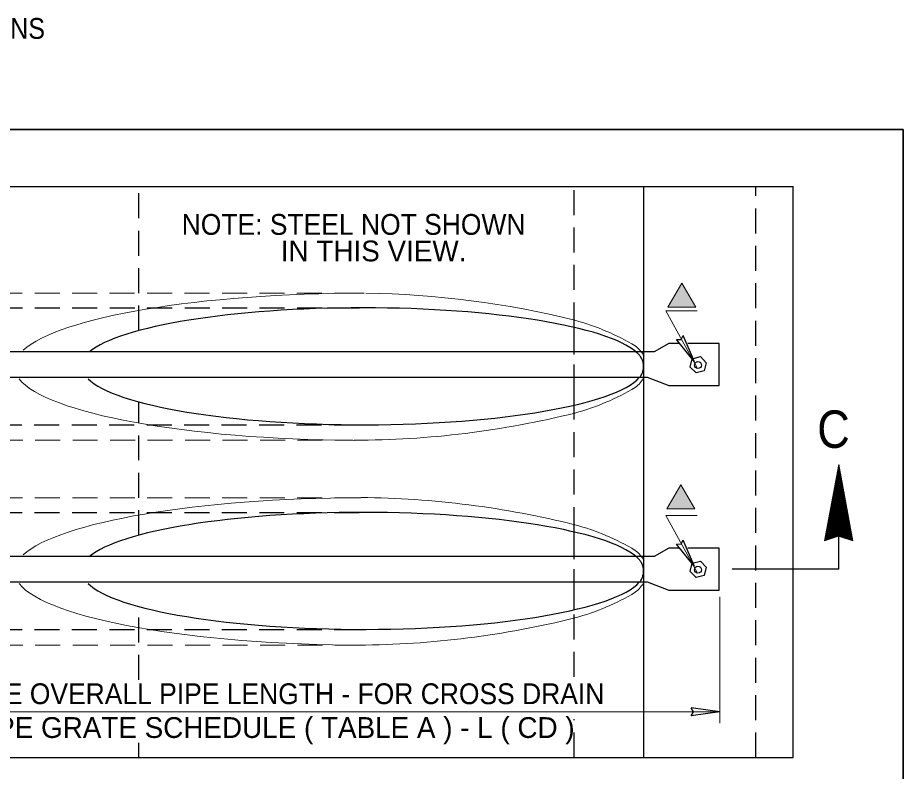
# Model space of a CAD drawing. Extents: x -873 to -38, y -356 to 186.
# Drawn here: x -659.3 to -606.2, y -220 to -174.7 of the extents above; entities that cross this region are included whole.
import ezdxf

# ---------------------------------------------------------------- set-up
doc = ezdxf.new("R2010")
doc.units = 0
doc.header["$LTSCALE"] = 0.5
for name, pattern in [('LONG_DASHED', [7.5, 6, -1.5]), ('MEDIUM_DASHED', [4.5, 3, -1.5]), ('SHORT_DASHED', [2.7, 1.5, -1.2])]:
    doc.linetypes.add(name, pattern=pattern)
doc.layers.add('1', color=7, linetype='Continuous', lineweight=13)

msp = doc.modelspace()

# ---------------------------------------------------------------- hatches: boundary and pattern name
at = {"layer": '1'}
for points in [[(-620.3113, -192.1289), (-619.4717, -190.682), (-618.6382, -192.1327)], [(-620.3653, -204.2505), (-619.5257, -202.8035), (-618.6923, -204.2543)]]:
    msp.add_hatch(color=256, dxfattribs=at).paths.add_polyline_path(points)

# ---------------------------------------------------------------- linework, layer by layer
at = {"layer": '1', "lineweight": 35}
msp.add_line((-606.1718, -181.4427), (-689.2712, -181.4427), dxfattribs=at)
at = {"layer": '1', "lineweight": 25}
for p, q in [((-676.3293, -184.8849), (-612.7911, -184.8849)), ((-621.7426, -219.1933), (-621.7426, -184.8849)), ((-612.7911, -219.1933), (-612.7911, -184.8849)), ((-625.9448, -194.8201), (-625.9448, -193.342)), ((-618.7056, -195.4197), (-619.7905, -194.0697)), ((-618.7056, -195.4197), (-619.3863, -193.8272)), ((-621.1235, -194.8201), (-668.3746, -194.8201)), ((-649.8986, -194.8201), (-650.258, -194.8201)), ((-668.4143, -196.3308), (-621.5537, -196.3308)), ((-625.9448, -198.0162), (-625.9448, -196.3308)), ((-610.0389, -207.8761), (-610.0389, -203.605)), ((-625.9448, -207.1146), (-625.9448, -205.6366)), ((-618.7056, -207.7142), (-619.3863, -206.1217)), ((-618.7056, -207.7142), (-619.7905, -206.3643)), ((-621.1235, -207.1146), (-668.2277, -207.1146)), ((-649.8986, -207.1146), (-650.258, -207.1146)), ((-610.0389, -207.8761), (-616.456, -207.8761)), ((-668.1197, -208.6254), (-621.5537, -208.6254)), ((-625.9448, -210.3313), (-625.9448, -208.6254)), ((-617.1938, -216.4398), (-618.9093, -216.2043)), ((-617.1938, -216.4398), (-618.9093, -216.6755)), ((-676.3293, -219.1933), (-612.7911, -219.1933))]:
    msp.add_line(p, q, dxfattribs=at)
at = {"layer": '1', "linetype": 'MEDIUM_DASHED', "lineweight": 25}
for p, q in [((-652.079, -193.537), (-652.079, -184.8849)), ((-625.9448, -193.342), (-625.9448, -184.8849)), ((-615.0287, -219.1933), (-615.0287, -184.8849)), ((-676.3207, -192.1677), (-638.7057, -192.1677)), ((-652.079, -205.8316), (-652.079, -197.8185)), ((-625.9448, -205.6366), (-625.9448, -198.0868)), ((-676.3533, -199.2005), (-639.0319, -199.2005)), ((-676.3397, -204.46), (-638.625, -204.46)), ((-652.079, -214.5197), (-652.079, -210.113)), ((-625.9448, -214.3448), (-625.9448, -210.4138)), ((-676.3419, -211.4907), (-639.0207, -211.4907)), ((-625.9448, -219.1933), (-625.9448, -216.8827)), ((-652.079, -219.1933), (-652.079, -218.3025))]:
    msp.add_line(p, q, dxfattribs=at)
at = {"layer": '1', "linetype": 'MEDIUM_DASHED'}
for p, q in [((-676.3293, -191.2943), (-639.1021, -191.2943)), ((-676.2988, -200.1228), (-639.2205, -200.1228)), ((-676.3181, -203.5777), (-638.9415, -203.5777)), ((-676.2984, -212.4357), (-639.1983, -212.4357))]:
    msp.add_line(p, q, dxfattribs=at)
at = {"layer": '1', "linetype": 'SHORT_DASHED', "lineweight": 25}
for p, q in [((-625.9448, -196.3308), (-625.9448, -194.8201)), ((-625.9448, -208.6254), (-625.9448, -207.085))]:
    msp.add_line(p, q, dxfattribs=at)
at = {"layer": '1'}
for p, q in [((-609.9487, -202.0632), (-610.1256, -202.0632)), ((-609.9553, -202.0298), (-610.1186, -202.0298)), ((-609.961, -201.9964), (-610.1127, -201.9964)), ((-609.9673, -201.9628), (-610.1068, -201.9628)), ((-609.9735, -201.9291), (-610.0997, -201.9291)), ((-610.0979, -205.8947), (-610.0979, -201.9159)), ((-609.9795, -201.8953), (-610.0935, -201.8953)), ((-609.9857, -201.862), (-610.0868, -201.862)), ((-609.9918, -201.8287), (-610.081, -201.8287)), ((-609.9985, -201.7948), (-610.0746, -201.7948)), ((-610.0043, -201.7613), (-610.0681, -201.7613)), ((-610.0642, -205.8826), (-610.0642, -201.7387)), ((-610.0104, -201.7277), (-610.0616, -201.7277)), ((-610.0158, -201.694), (-610.0553, -201.694)), ((-610.0227, -201.6607), (-610.0492, -201.6607)), ((-610.0282, -201.6272), (-610.0427, -201.6272)), ((-610.0345, -201.5932), (-610.0362, -201.5932)), ((-610.0303, -205.8928), (-610.0303, -201.6184)), ((-609.9968, -205.9042), (-609.9968, -201.8017)), ((-609.9631, -205.9155), (-609.9631, -201.9849)), ((-609.8502, -202.6008), (-610.2277, -202.6008)), ((-609.8567, -202.5668), (-610.2208, -202.5668)), ((-609.8629, -202.5331), (-610.2147, -202.5331)), ((-609.8689, -202.4998), (-610.2081, -202.4998)), ((-609.8754, -202.4662), (-610.2017, -202.4662)), ((-610.1981, -205.9291), (-610.1981, -202.4468)), ((-609.8813, -202.4327), (-610.1956, -202.4327)), ((-609.8871, -202.3991), (-610.1892, -202.3991)), ((-609.8939, -202.3656), (-610.1827, -202.3656)), ((-609.8999, -202.3322), (-610.1765, -202.3322)), ((-609.906, -202.2985), (-610.1698, -202.2985)), ((-610.1644, -205.9176), (-610.1644, -202.2702)), ((-609.9118, -202.2647), (-610.1637, -202.2647)), ((-609.9182, -202.2314), (-610.1572, -202.2314)), ((-609.9242, -202.1977), (-610.1513, -202.1977)), ((-609.9306, -202.1641), (-610.1444, -202.1641)), ((-609.937, -202.1308), (-610.1385, -202.1308)), ((-609.9428, -202.0973), (-610.132, -202.0973)), ((-610.131, -205.9062), (-610.131, -202.0928)), ((-609.93, -205.9263), (-609.93, -202.1685)), ((-609.8963, -205.938), (-609.8963, -202.3516)), ((-609.8629, -205.9487), (-609.8629, -202.535)), ((-609.7524, -203.1377), (-610.3292, -203.1377)), ((-609.7581, -203.1042), (-610.3229, -203.1042)), ((-609.7641, -203.0704), (-610.3162, -203.0704)), ((-609.7703, -203.0367), (-610.3104, -203.0367)), ((-609.7764, -203.0033), (-610.3041, -203.0033)), ((-610.2989, -205.9639), (-610.2989, -202.9771)), ((-609.7824, -202.97), (-610.2972, -202.97)), ((-609.7887, -202.9363), (-610.2912, -202.9363)), ((-609.7949, -202.9027), (-610.2843, -202.9027)), ((-609.801, -202.869), (-610.2787, -202.869)), ((-609.8072, -202.8356), (-610.2723, -202.8356)), ((-610.2656, -205.9522), (-610.2656, -202.8)), ((-609.8135, -202.8021), (-610.2656, -202.8021)), ((-609.8197, -202.7683), (-610.2592, -202.7683)), ((-609.8253, -202.7348), (-610.2529, -202.7348)), ((-609.832, -202.7012), (-610.2467, -202.7012)), ((-609.8383, -202.6679), (-610.2399, -202.6679)), ((-609.8442, -202.6343), (-610.2335, -202.6343)), ((-610.2317, -205.9405), (-610.2317, -202.6236)), ((-609.8293, -205.9599), (-609.8293, -202.7179)), ((-609.7955, -205.9713), (-609.7955, -202.9017)), ((-609.762, -205.9822), (-609.762, -203.0848)), ((-609.6601, -203.6413), (-610.4242, -203.6413)), ((-609.6662, -203.6076), (-610.4183, -203.6076)), ((-609.6722, -203.5737), (-610.4121, -203.5737)), ((-609.6782, -203.5401), (-610.4056, -203.5401)), ((-610.3997, -205.9991), (-610.3997, -203.5083)), ((-609.6841, -203.5069), (-610.3996, -203.5069)), ((-609.6908, -203.4734), (-610.3929, -203.4734)), ((-609.6968, -203.4398), (-610.3869, -203.4398)), ((-609.7031, -203.4061), (-610.3804, -203.4061)), ((-609.7092, -203.3726), (-610.3744, -203.3726)), ((-609.7152, -203.3392), (-610.3671, -203.3392)), ((-610.3663, -205.987), (-610.3663, -203.3311)), ((-609.7216, -203.3055), (-610.3612, -203.3055)), ((-609.7277, -203.2719), (-610.3548, -203.2719)), ((-609.7339, -203.2384), (-610.3479, -203.2384)), ((-609.7399, -203.2051), (-610.3417, -203.2051)), ((-609.7453, -203.1715), (-610.3356, -203.1715)), ((-610.3325, -205.9753), (-610.3325, -203.154)), ((-609.7284, -205.9926), (-609.7284, -203.2682)), ((-609.6947, -206.0038), (-609.6947, -203.4516)), ((-609.6608, -206.0152), (-609.6608, -203.6348)), ((-609.5618, -204.1785), (-610.5269, -204.1785)), ((-609.5678, -204.1447), (-610.5207, -204.1447)), ((-609.5737, -204.111), (-610.5137, -204.111)), ((-609.5799, -204.0777), (-610.5077, -204.0777)), ((-609.5863, -204.0439), (-610.5008, -204.0439)), ((-610.5004, -206.0336), (-610.5004, -204.0393)), ((-609.5923, -204.0106), (-610.4947, -204.0106)), ((-609.5985, -203.9767), (-610.4883, -203.9767)), ((-609.6047, -203.9432), (-610.4821, -203.9432)), ((-609.6107, -203.9094), (-610.4756, -203.9094)), ((-609.617, -203.8757), (-610.4694, -203.8757)), ((-610.4667, -206.0224), (-610.4667, -203.862)), ((-609.6234, -203.8426), (-610.4629, -203.8426)), ((-609.6295, -203.8092), (-610.4571, -203.8092)), ((-609.6353, -203.7757), (-610.45, -203.7757)), ((-609.6413, -203.7419), (-610.4439, -203.7419)), ((-609.6481, -203.7084), (-610.4377, -203.7084)), ((-610.4333, -206.0105), (-610.4333, -203.6852)), ((-609.6537, -203.6751), (-610.4311, -203.6751)), ((-609.6274, -206.0264), (-609.6274, -203.8182)), ((-609.5942, -206.0372), (-609.5942, -204.0017)), ((-609.5607, -206.0482), (-609.5607, -204.1849)), ((-609.4633, -204.7149), (-610.629, -204.7149)), ((-609.4695, -204.6819), (-610.6221, -204.6819)), ((-609.4751, -204.6482), (-610.6158, -204.6482)), ((-609.4813, -204.6147), (-610.6096, -204.6147)), ((-609.4876, -204.581), (-610.6036, -204.581)), ((-610.6013, -206.0684), (-610.6013, -204.5697)), ((-609.4937, -204.5472), (-610.5967, -204.5472)), ((-609.4999, -204.5139), (-610.5902, -204.5139)), ((-609.5062, -204.4802), (-610.5842, -204.4802)), ((-609.5122, -204.4466), (-610.5775, -204.4466)), ((-609.5184, -204.4131), (-610.5711, -204.4131)), ((-610.5675, -206.0568), (-610.5675, -204.3927)), ((-609.5247, -204.3793), (-610.565, -204.3793)), ((-609.5305, -204.346), (-610.5586, -204.346)), ((-609.5367, -204.3127), (-610.5522, -204.3127)), ((-609.5431, -204.2789), (-610.5457, -204.2789)), ((-609.5495, -204.2452), (-610.5396, -204.2452)), ((-610.5337, -206.0449), (-610.5337, -204.2157)), ((-609.5553, -204.2118), (-610.5332, -204.2118)), ((-609.527, -206.0597), (-609.527, -204.368)), ((-609.4934, -206.0709), (-609.4934, -204.5512)), ((-609.4599, -206.082), (-609.4599, -204.7347)), ((-609.3647, -205.2523), (-610.7307, -205.2523)), ((-609.371, -205.2186), (-610.724, -205.2186)), ((-609.3774, -205.1854), (-610.7178, -205.1854)), ((-609.3832, -205.1518), (-610.7115, -205.1518)), ((-609.3893, -205.1181), (-610.7052, -205.1181)), ((-610.7017, -206.1034), (-610.7017, -205.1007)), ((-609.3958, -205.0846), (-610.6983, -205.0846)), ((-609.4016, -205.0508), (-610.6922, -205.0508)), ((-609.408, -205.0173), (-610.6861, -205.0173)), ((-609.4141, -204.9837), (-610.6798, -204.9837)), ((-609.4203, -204.9502), (-610.6732, -204.9502)), ((-610.6682, -206.0912), (-610.6682, -204.9233)), ((-609.4263, -204.9167), (-610.6667, -204.9167)), ((-609.4324, -204.8832), (-610.6604, -204.8832)), ((-609.4388, -204.8496), (-610.6542, -204.8496)), ((-609.4449, -204.8162), (-610.6477, -204.8162)), ((-609.4509, -204.7825), (-610.6415, -204.7825)), ((-609.4572, -204.7487), (-610.6348, -204.7487)), ((-610.6343, -206.0797), (-610.6343, -204.7463)), ((-609.4263, -206.093), (-609.4263, -204.9182)), ((-609.3927, -206.1038), (-609.3927, -205.1012)), ((-609.2666, -205.7894), (-610.8323, -205.7894)), ((-609.2728, -205.7561), (-610.8262, -205.7561)), ((-609.2784, -205.7223), (-610.8196, -205.7223)), ((-609.2849, -205.6888), (-610.8134, -205.6888)), ((-609.2908, -205.6555), (-610.8069, -205.6555)), ((-610.8023, -206.138), (-610.8023, -205.6309)), ((-609.2973, -205.6217), (-610.8009, -205.6217)), ((-609.3032, -205.588), (-610.7943, -205.588)), ((-609.3095, -205.5544), (-610.7879, -205.5544)), ((-609.3157, -205.5209), (-610.7813, -205.5209)), ((-609.3217, -205.4873), (-610.7748, -205.4873)), ((-610.769, -206.1262), (-610.769, -205.4538)), ((-609.3276, -205.4538), (-610.769, -205.4538)), ((-609.3345, -205.4202), (-610.7621, -205.4202)), ((-609.3401, -205.3865), (-610.7558, -205.3865)), ((-609.3466, -205.3531), (-610.7494, -205.3531)), ((-609.3523, -205.3194), (-610.743, -205.3194)), ((-609.3591, -205.286), (-610.7369, -205.286)), ((-610.7352, -206.1151), (-610.7352, -205.2773)), ((-609.3592, -206.1153), (-609.3592, -205.2851)), ((-609.3255, -206.1262), (-609.3255, -205.468)), ((-609.292, -206.1373), (-609.292, -205.6515)), ((-610.9032, -206.1727), (-610.9032, -206.162)), ((-610.8625, -206.1589), (-610.9027, -206.1589)), ((-610.7654, -206.1253), (-610.8961, -206.1253)), ((-610.6682, -206.0915), (-610.8902, -206.0915)), ((-610.5706, -206.0577), (-610.8834, -206.0577)), ((-610.474, -206.0249), (-610.8772, -206.0249)), ((-610.3773, -205.9909), (-610.8707, -205.9909)), ((-610.8697, -206.1612), (-610.8697, -205.9847)), ((-610.2796, -205.9572), (-610.864, -205.9572)), ((-610.1827, -205.9238), (-610.8579, -205.9238)), ((-610.085, -205.8901), (-610.8517, -205.8901)), ((-609.2542, -205.8568), (-610.8448, -205.8568)), ((-609.2601, -205.823), (-610.8386, -205.823)), ((-610.8361, -206.1494), (-610.8361, -205.8077)), ((-609.2478, -205.8901), (-610.0389, -205.8901)), ((-609.2418, -205.9238), (-609.9375, -205.9238)), ((-609.2359, -205.9572), (-609.8362, -205.9572)), ((-609.2297, -205.9909), (-609.7345, -205.9909)), ((-609.2233, -206.0249), (-609.6331, -206.0249)), ((-609.2173, -206.0577), (-609.5312, -206.0577)), ((-609.2112, -206.0915), (-609.4297, -206.0915)), ((-609.2048, -206.1253), (-609.3287, -206.1253)), ((-609.2587, -206.1487), (-609.2587, -205.834)), ((-609.1989, -206.1589), (-609.2272, -206.1589)), ((-609.2249, -206.1595), (-609.2249, -206.018)), ((-617.1938, -209.5263), (-617.1938, -217.116)), ((-672.402, -216.4398), (-617.1938, -216.4398))]:
    msp.add_line(p, q, dxfattribs=at)
at = {"layer": '1', "lineweight": 35}
msp.add_lwpolyline([(-606.1718, -181.4427), (-606.1718, -257.1993), (-689.2712, -257.1993)], dxfattribs=at)
at = {"layer": '1'}
for points in [[(-620.3113, -192.1289), (-619.4717, -190.682), (-618.6382, -192.1327)], [(-610.9058, -206.1734), (-610.036, -201.5897), (-609.1969, -206.169), (-610.0629, -205.8823)], [(-620.3653, -204.2505), (-619.5257, -202.8035), (-618.6923, -204.2543)]]:
    msp.add_lwpolyline(points, close=True, dxfattribs=at)
for points in [[(-618.5639, -195.7341), (-620.4388, -192.3577), (-618.5537, -192.3577)], [(-618.5639, -208.0287), (-620.4388, -204.6522), (-618.5537, -204.6522)]]:
    msp.add_lwpolyline(points, dxfattribs=at)
at = {"layer": '1', "lineweight": 25}
for points in [[(-619.7905, -194.0697), (-619.5183, -194.0614), (-619.3863, -193.8272)], [(-621.5537, -196.3308), (-620.2555, -196.8342), (-617.2342, -196.8342), (-617.2342, -194.3167), (-619.0997, -194.3167)], [(-619.6351, -194.3167), (-620.2555, -194.3167), (-621.1235, -194.8201)], [(-619.7905, -206.3643), (-619.5183, -206.3559), (-619.3863, -206.1217)], [(-621.5537, -208.6254), (-620.2555, -209.1287), (-617.2342, -209.1287), (-617.2342, -206.6112), (-619.0997, -206.6112)], [(-619.6351, -206.6112), (-620.2555, -206.6112), (-621.1235, -207.1146)], [(-618.9093, -216.6755), (-618.7764, -216.4384), (-618.9093, -216.2043)]]:
    msp.add_lwpolyline(points, dxfattribs=at)
for points in [[(-618.3514, -195.102), (-618.0091, -195.4649), (-618.1297, -195.9483), (-618.6128, -196.0687), (-618.976, -195.7266), (-618.8547, -195.2232)], [(-618.3514, -207.3964), (-618.0091, -207.7594), (-618.1297, -208.2428), (-618.6128, -208.3632), (-618.976, -208.0212), (-618.8547, -207.5178)]]:
    msp.add_lwpolyline(points, close=True, dxfattribs=at)
for centre in [(-618.5048, -195.6083), (-618.5048, -207.9029)]:
    msp.add_circle(centre, 0.2076, dxfattribs=at)
at = {"layer": '1'}
for centre, radius, start, end in [((-639.2102, -246.4058), 55.1243, 76.01736, 89.20415), ((-629.6927, -206.9158), 14.508, 59.19556, 74.8074), ((-623.5102, -196.052), 2.0266, 28.75648, 52.01899), ((-623.5102, -195.3541), 2.0266, 307.98101, 330.78837), ((-629.6927, -184.4903), 14.508, 285.1926, 300.80444), ((-639.2102, -145.0003), 55.1243, 270.06776, 283.98264), ((-639.2102, -258.692), 55.1243, 76.01736, 89.50793), ((-629.6927, -219.202), 14.508, 59.19556, 74.8074), ((-623.5102, -208.3382), 2.0266, 28.75648, 52.01899), ((-623.5102, -207.6661), 2.0266, 307.98101, 331.24352), ((-629.6927, -196.8024), 14.508, 285.1926, 300.80444), ((-639.2102, -157.3123), 55.1243, 270.35676, 283.98264)]:
    msp.add_arc(centre, radius, start, end, dxfattribs=at)
at = {"layer": '1', "linetype": 'LONG_DASHED', "lineweight": 25}
for centre in [(-622.8195, -195.6924), (-622.8195, -207.987)]:
    msp.add_arc(centre, 1.0512, 322.2161, 55.03972, dxfattribs=at)
at = {"layer": '1'}
for centre, start_param, end_param in [((-638.4744, -195.7031), 4.7159538, 6.0591125), ((-638.4741, -195.7174), 0.1637693, 1.539029), ((-638.4744, -207.9976), 4.725959, 6.0591125), ((-638.4741, -208.0119), 0.1637693, 1.567615)]:
    msp.add_ellipse(centre, major_axis=(-21.0773, 0), ratio=0.209815, start_param=start_param, end_param=end_param, dxfattribs=at)
at = {"layer": '1', "lineweight": 25}
for centre, major_axis, ratio, start_param, end_param in [((-638.6231, -195.6247), (16.879, 0), 0.204868, 0.2310188, 2.906878), ((-638.6088, -195.7379), (16.8647, 0), 0.205042, 3.3442412, 6.101177), ((-638.6231, -207.9193), (16.879, 0), 0.204868, 0.2310188, 2.906878), ((-638.6088, -208.0324), (16.8647, 0), 0.205042, 3.3442412, 6.101177)]:
    msp.add_ellipse(centre, major_axis=major_axis, ratio=ratio, start_param=start_param, end_param=end_param, dxfattribs=at)

# ---------------------------------------------------------------- texts
at = {"layer": '1'}
for s, height, width, p in [('HORIZONTAL ELLIPSE SHAPE CULVERT OPTIONS', 1.251, 0.9, (-694.1037, -176.0036)), ('NOTE: STEEL NOT SHOWN', 1.25, 0.95, (-649.5031, -187.7802)), ('C', 2.25, 0.9, (-611.3399, -200.5832)), ('VARIABLE OVERALL PIPE LENGTH - FOR CROSS DRAIN', 1.25, 0.95, (-666.8309, -215.9832))]:
    msp.add_text(s, height=height, dxfattribs=dict(at, width=width)).set_placement(p)
for s, p in [('IN THIS VIEW.', (-643.5507, -189.3766)), ('SEE PIPE GRATE SCHEDULE ( TABLE A ) - L ( CD )', (-666.0318, -218.0137))]:
    msp.add_text(s, height=1.25, dxfattribs=at).set_placement(p)

doc.saveas('drawing.dxf')
